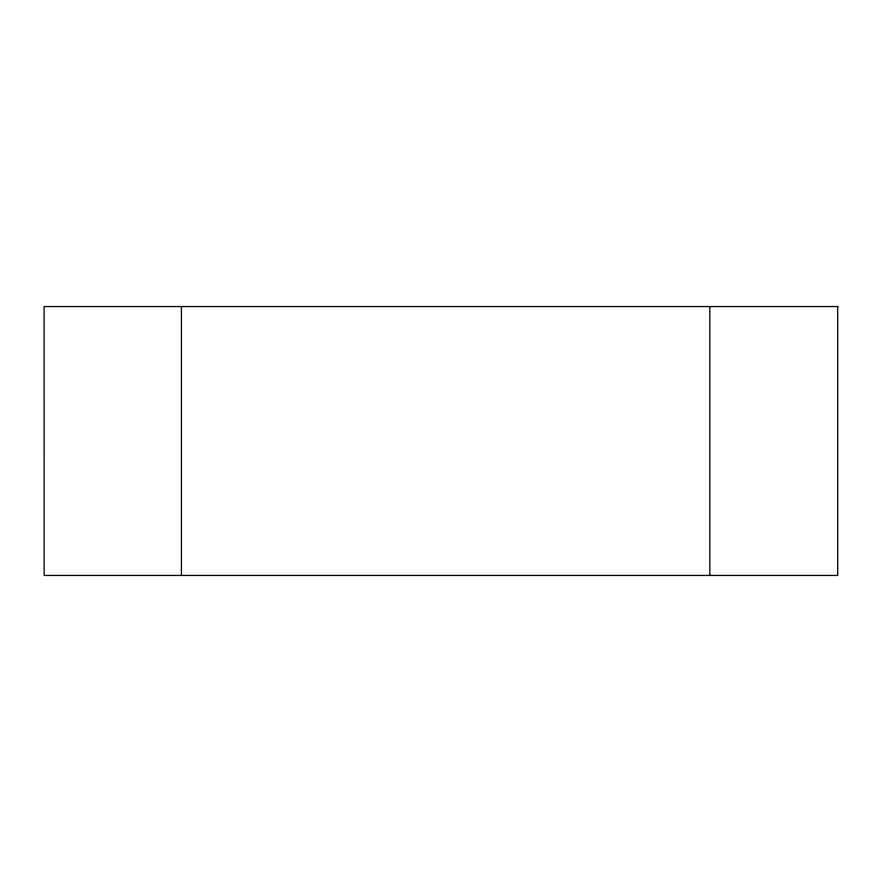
<?xml version="1.0" encoding="UTF-8"?>
<svg xmlns="http://www.w3.org/2000/svg" width="882" height="882" viewBox="0 0 882 882"><rect width="100%" height="100%" fill="white"/><g stroke="black" fill="none" stroke-linecap="round" stroke-linejoin="round"><path stroke-width="1.32" d="M837.9 306.55L44.1 306.55L44.155 575.45L837.702 575.45L837.702 306.55M709.823 306.55L709.823 575.45M181.427 306.55L181.427 575.45"/></g></svg>
